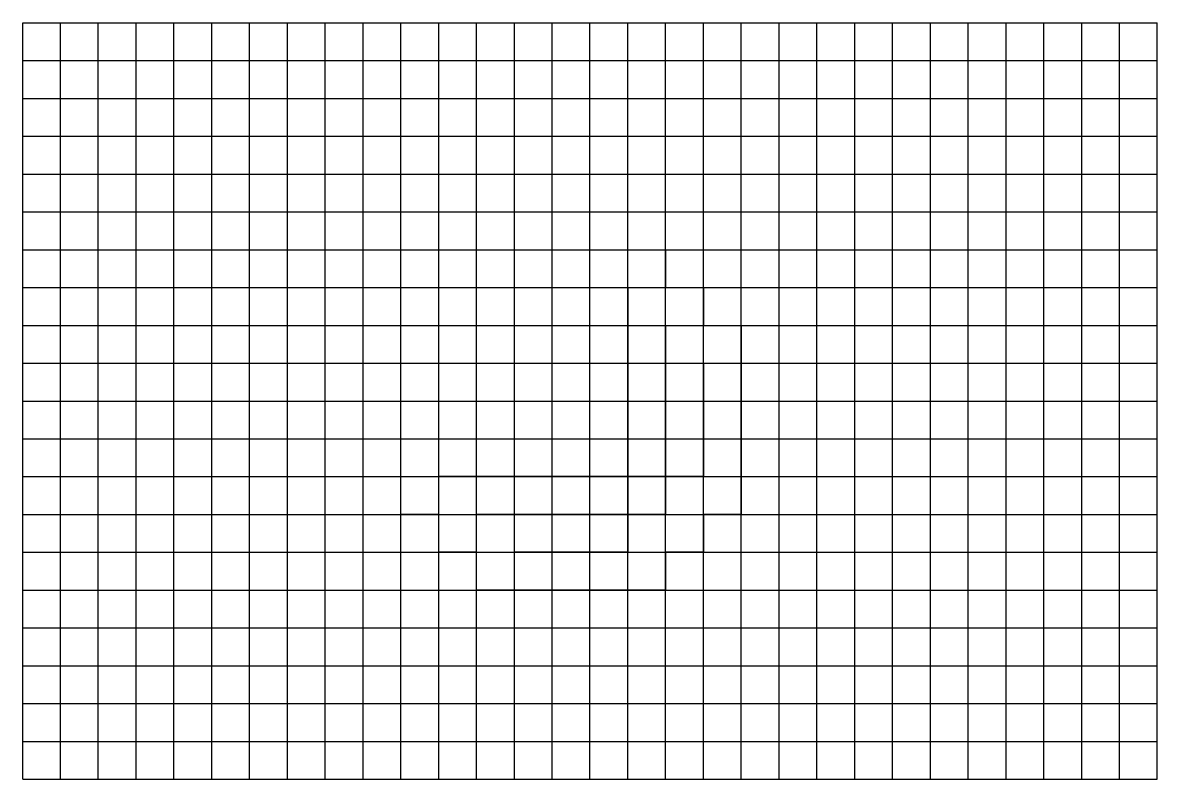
# Paper-space layout 'Layout1' of a CAD drawing. Header units: inches. Extents: x 0 to 30, y 0 to 20.
import ezdxf

# ---------------------------------------------------------------- set-up
doc = ezdxf.new("R2010")
doc.units = ezdxf.units.IN
doc.header["$MEASUREMENT"] = 0
doc.layers.add('GRID', color=250, linetype='Continuous')
for name, color, linetype, true_color in [('RANK-2', 7, 'Continuous', 0x336633), ('RANK-3', 7, 'Continuous', 0x204080), ('RANK-4', 7, 'Continuous', 0x660066)]:
    doc.layers.add(name, color=color, linetype=linetype, true_color=true_color)
doc.layers.add('RANK-5', color=7, linetype='Continuous', lineweight=25, true_color=0x801c1c)

psp = doc.layouts.get("Layout1")

# ---------------------------------------------------------------- linework, layer by layer
at = {"layer": 'GRID', "lineweight": 25}
for points in [[(0, 0), (0, 20)], [(0, 20), (30, 20)], [(1, 0), (1, 20)], [(2, 0), (2, 20)], [(3, 0), (3, 20)], [(4, 0), (4, 20)], [(5, 0), (5, 20)], [(6, 0), (6, 20)], [(7, 0), (7, 20)], [(8, 0), (8, 20)], [(9, 0), (9, 20)], [(10, 0), (10, 20)], [(11, 0), (11, 20)], [(12, 0), (12, 20)], [(13, 0), (13, 20)], [(14, 0), (14, 20)], [(15, 0), (15, 20)], [(16, 0), (16, 20)], [(17, 0), (17, 20)], [(18, 0), (18, 20)], [(19, 0), (19, 20)], [(20, 0), (20, 20)], [(21, 0), (21, 20)], [(22, 0), (22, 20)], [(23, 0), (23, 20)], [(24, 0), (24, 20)], [(25, 0), (25, 20)], [(26, 0), (26, 20)], [(27, 0), (27, 20)], [(28, 0), (28, 20)], [(29, 0), (29, 20)], [(30, 0), (30, 20)], [(0, 19), (30, 19)], [(0, 18), (30, 18)], [(0, 17), (30, 17)], [(0, 16), (30, 16)], [(0, 15), (30, 15)], [(0, 14), (30, 14)], [(0, 13), (30, 13)], [(0, 12), (30, 12)], [(0, 11), (30, 11)], [(0, 10), (30, 10)], [(0, 9), (30, 9)], [(0, 8), (30, 8)], [(0, 7), (30, 7)], [(0, 6), (30, 6)], [(0, 5), (30, 5)], [(0, 4), (30, 4)], [(0, 3), (30, 3)], [(0, 2), (30, 2)], [(0, 1), (30, 1)], [(0, 0), (30, 0)]]:
    psp.add_lwpolyline(points, dxfattribs=at)
at = {"layer": 'RANK-2', "lineweight": 25}
psp.add_lwpolyline([(13, 11), (16, 11), (16, 8), (13, 8), (13, 11)], dxfattribs=at)
at = {"layer": 'RANK-3', "lineweight": 25}
psp.add_lwpolyline([(13, 12), (16, 12), (16, 11), (17, 11), (17, 8), (16, 8), (16, 7), (13, 7), (13, 8), (12, 8), (12, 11), (13, 11), (13, 12)], dxfattribs=at)
at = {"layer": 'RANK-4', "lineweight": 25}
psp.add_lwpolyline([(13, 13), (16, 13), (16, 12), (17, 12), (17, 11), (18, 11), (18, 8), (17, 8), (17, 7), (16, 7), (16, 6), (13, 6), (13, 7), (12, 7), (12, 8), (11, 8), (11, 11), (12, 11), (12, 12), (13, 12), (13, 13)], dxfattribs=at)
at = {"layer": 'RANK-5', "lineweight": 25}
psp.add_lwpolyline([(12, 14), (17, 14), (17, 13), (18, 13), (18, 12), (19, 12), (19, 7), (18, 7), (18, 6), (17, 6), (17, 5), (12, 5), (12, 6), (11, 6), (11, 7), (10, 7), (10, 12), (11, 12), (11, 13), (12, 13), (12, 14)], dxfattribs=at)

doc.saveas('drawing.dxf')
